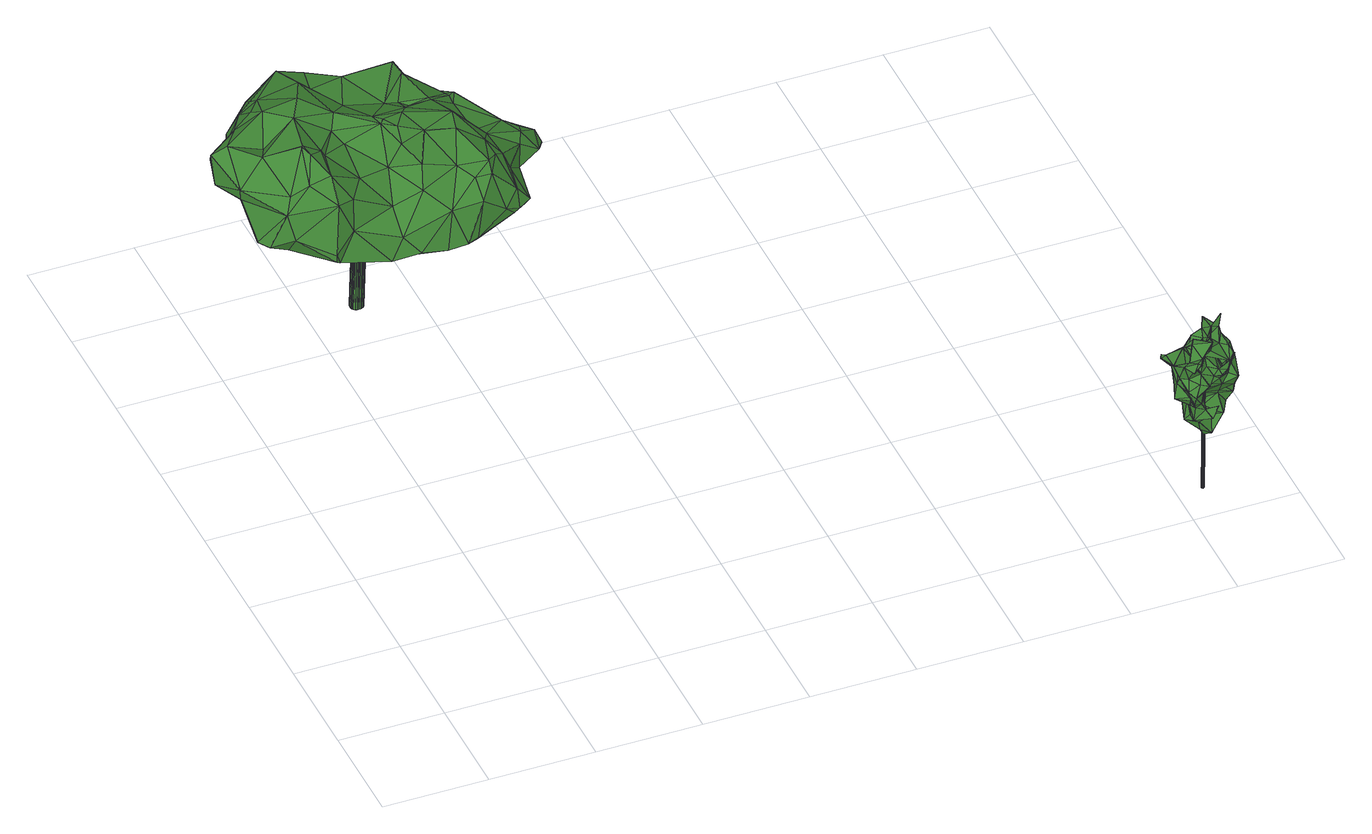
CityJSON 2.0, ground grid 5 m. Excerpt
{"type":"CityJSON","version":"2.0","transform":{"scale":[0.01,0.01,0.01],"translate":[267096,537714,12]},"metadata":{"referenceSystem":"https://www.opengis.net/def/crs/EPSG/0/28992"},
"CityObjects":{
"tree1":{"type":"SolitaryVegetationObject","attributes":{"gtid":379,"crown_width_m":12.02,"crown_median_z":20.58,"crown_r50_m":0.353,"crown_porosity":0.894,"trunk_H_m":7.42,"trunk_DBH_m":0.627,"trunk_radius_m":0.313,"trunk_base_height_m":13.16,"original_gtid":"380"},"geometry":[{"type":"Solid","lod":"3","boundaries":[[[[0,1,2]],[[3,4,5]],[[6,7,8]],[[9,10,11]],[[12,13,14]],[[15,16,17]],[[10,18,19]],[[20,21,22]],[[23,22,21]],[[24,25,26]],[[27,3,28]],[[29,30,31]],[[32,33,34]],[[30,35,36]],[[37,38,39]],[[39,38,40]],[[41,42,43]],[[44,45,46]],[[31,47,48]],[[49,50,18]],[[51,52,53]],[[37,6,38]],[[54,38,6]],[[55,36,35]],[[56,57,58]],[[12,59,60]],[[12,60,61]],[[62,63,64]],[[65,66,67]],[[58,66,65]],[[43,42,68]],[[68,42,69]],[[26,70,71]],[[43,72,41]],[[55,73,46]],[[74,73,55]],[[75,76,27]],[[2,1,51]],[[77,78,32]],[[79,32,78]],[[80,81,82]],[[53,83,2]],[[2,83,0]],[[13,84,85]],[[55,86,74]],[[87,74,86]],[[44,73,74]],[[44,88,89]],[[15,89,88]],[[75,90,49]],[[49,76,75]],[[32,34,91]],[[92,22,93]],[[17,94,15]],[[46,31,55]],[[11,95,96]],[[97,34,98]],[[99,54,6]],[[100,8,101]],[[17,102,94]],[[17,103,102]],[[104,105,106]],[[49,90,107]],[[94,95,108]],[[10,108,95]],[[19,108,10]],[[19,109,108]],[[84,110,111]],[[58,57,66]],[[18,109,19]],[[0,112,1]],[[46,73,44]],[[56,58,113]],[[114,61,60]],[[11,10,95]],[[115,41,72]],[[115,72,40]],[[1,116,51]],[[45,47,46]],[[31,36,55]],[[30,36,31]],[[2,51,53]],[[117,114,70]],[[61,114,117]],[[72,39,40]],[[118,61,117]],[[119,120,121]],[[122,120,119]],[[123,124,125]],[[105,126,106]],[[105,59,126]],[[127,112,53]],[[128,129,54]],[[130,131,132]],[[90,27,28]],[[133,115,134]],[[103,17,16]],[[135,136,128]],[[14,126,12]],[[137,126,14]],[[130,5,4]],[[134,138,133]],[[133,138,139]],[[35,30,140]],[[29,140,30]],[[65,113,58]],[[22,23,141]],[[117,142,118]],[[143,144,145]],[[100,54,99]],[[74,88,44]],[[146,113,125]],[[71,114,60]],[[147,81,80]],[[135,128,148]],[[149,150,151]],[[129,128,136]],[[129,136,152]],[[99,8,100]],[[153,154,155]],[[156,157,78]],[[72,68,39]],[[43,68,72]],[[48,47,45]],[[158,159,66]],[[158,57,137]],[[113,146,56]],[[149,151,160]],[[113,32,123]],[[161,162,16]],[[18,163,109]],[[31,48,29]],[[46,47,31]],[[29,163,18]],[[164,156,165]],[[8,99,6]],[[166,167,168]],[[169,89,15]],[[104,146,170]],[[171,6,37]],[[171,141,6]],[[172,173,9]],[[65,144,174]],[[98,154,97]],[[98,92,154]],[[175,152,136]],[[162,103,16]],[[90,75,27]],[[101,148,100]],[[176,148,101]],[[35,86,55]],[[101,8,177]],[[147,178,81]],[[88,74,179]],[[176,96,148]],[[77,180,174]],[[32,180,77]],[[44,89,45]],[[124,97,125]],[[37,39,68]],[[26,181,70]],[[11,96,176]],[[11,176,9]],[[9,176,101]],[[152,115,129]],[[109,94,108]],[[83,53,112]],[[161,179,182]],[[59,12,126]],[[140,183,86]],[[70,114,71]],[[41,142,117]],[[118,142,139]],[[139,142,133]],[[112,127,184]],[[152,175,134]],[[123,91,124]],[[105,185,24]],[[95,94,102]],[[95,102,96]],[[186,147,159]],[[56,126,137]],[[185,104,170]],[[131,21,187]],[[185,105,104]],[[26,71,24]],[[83,112,0]],[[56,104,106]],[[126,56,106]],[[133,142,41]],[[133,41,115]],[[71,60,24]],[[105,60,59]],[[105,24,60]],[[38,129,40]],[[54,129,38]],[[100,148,128]],[[54,100,128]],[[109,163,169]],[[3,5,28]],[[4,131,130]],[[188,189,25]],[[190,141,23]],[[190,23,131]],[[56,146,104]],[[189,191,192]],[[167,192,191]],[[115,152,134]],[[77,174,144]],[[144,164,77]],[[4,193,131]],[[190,131,193]],[[144,194,145]],[[195,196,103]],[[5,130,197]],[[132,197,130]],[[198,199,145]],[[186,178,147]],[[12,200,13]],[[66,159,67]],[[170,154,201]],[[149,186,150]],[[111,151,150]],[[197,107,90]],[[202,203,204]],[[138,205,139]],[[88,179,161]],[[206,18,173]],[[206,173,172]],[[62,64,203]],[[62,203,202]],[[20,156,164]],[[183,198,86]],[[86,198,87]],[[148,195,135]],[[198,183,199]],[[207,82,87]],[[13,208,84]],[[187,21,20]],[[209,141,210]],[[116,1,211]],[[148,96,196]],[[65,32,113]],[[92,93,212]],[[192,70,181]],[[40,129,115]],[[121,160,111]],[[48,163,29]],[[48,45,163]],[[204,187,164]],[[204,131,187]],[[90,28,197]],[[184,127,155]],[[134,208,138]],[[206,213,18]],[[18,213,76]],[[52,51,214]],[[167,70,192]],[[49,18,76]],[[64,63,107]],[[158,150,159]],[[186,159,150]],[[86,35,140]],[[111,160,151]],[[27,4,3]],[[23,21,131]],[[197,28,5]],[[156,215,157]],[[53,52,127]],[[161,182,186]],[[186,182,178]],[[208,216,84]],[[20,22,156]],[[217,191,52]],[[208,205,138]],[[149,161,186]],[[169,163,89]],[[143,199,183]],[[98,34,92]],[[195,103,162]],[[61,200,12]],[[161,149,120]],[[218,215,219]],[[164,202,204]],[[141,190,6]],[[15,88,16]],[[146,125,170]],[[85,150,158]],[[85,158,137]],[[220,221,52]],[[221,37,68]],[[13,205,208]],[[222,217,221]],[[222,221,68]],[[123,125,113]],[[123,32,91]],[[164,144,202]],[[153,201,154]],[[116,210,141]],[[87,198,207]],[[22,219,156]],[[117,166,41]],[[42,166,69]],[[118,200,61]],[[13,200,118]],[[145,199,143]],[[218,33,79]],[[132,203,64]],[[204,203,132]],[[171,116,141]],[[182,223,81]],[[14,85,137]],[[52,191,224]],[[52,224,127]],[[79,157,218]],[[218,157,215]],[[174,180,65]],[[32,65,180]],[[80,82,207]],[[8,7,177]],[[193,177,7]],[[144,62,202]],[[166,70,167]],[[77,164,165]],[[160,120,149]],[[85,111,150]],[[84,111,85]],[[56,137,57]],[[191,222,69]],[[148,196,195]],[[195,119,135]],[[103,196,102]],[[102,196,96]],[[225,172,177]],[[177,172,101]],[[9,101,172]],[[45,89,163]],[[85,14,13]],[[154,226,155]],[[184,155,226]],[[191,217,222]],[[94,109,169]],[[94,169,15]],[[16,88,161]],[[93,22,141]],[[225,227,4]],[[156,219,215]],[[139,205,118]],[[134,216,208]],[[24,185,25]],[[153,25,185]],[[155,25,153]],[[188,25,155]],[[172,213,206]],[[172,225,213]],[[76,213,27]],[[27,213,4]],[[225,4,213]],[[65,228,144]],[[229,87,223]],[[87,82,223]],[[66,57,158]],[[52,214,220]],[[141,209,93]],[[184,212,112]],[[188,155,189]],[[64,107,197]],[[183,230,231]],[[170,201,185]],[[153,185,201]],[[134,175,216]],[[13,118,205]],[[187,20,164]],[[92,34,33]],[[191,69,167]],[[168,167,69]],[[121,120,160]],[[161,120,162]],[[91,34,124]],[[107,63,183]],[[62,183,63]],[[190,7,6]],[[193,7,190]],[[68,69,222]],[[193,4,227]],[[62,144,143]],[[70,166,117]],[[166,168,69]],[[42,41,166]],[[207,67,80]],[[209,211,93]],[[189,224,191]],[[155,224,189]],[[116,211,209]],[[165,156,78]],[[165,78,77]],[[79,33,32]],[[154,170,97]],[[170,125,97]],[[80,159,147]],[[79,78,157]],[[155,127,224]],[[97,124,34]],[[140,230,183]],[[122,162,120]],[[80,67,159]],[[183,62,143]],[[132,131,204]],[[194,228,207]],[[50,107,183]],[[144,228,194]],[[197,132,64]],[[25,181,26]],[[192,181,189]],[[25,189,181]],[[92,226,154]],[[212,226,92]],[[184,226,212]],[[92,33,22]],[[175,110,216]],[[216,110,84]],[[218,219,33]],[[33,219,22]],[[49,107,50]],[[119,121,232]],[[122,119,195]],[[122,195,162]],[[9,173,10]],[[18,10,173]],[[121,111,232]],[[110,175,232]],[[110,232,111]],[[136,135,232]],[[119,232,135]],[[136,232,175]],[[52,221,217]],[[171,221,220]],[[37,221,171]],[[209,210,116]],[[177,227,225]],[[193,227,177]],[[112,211,1]],[[207,198,194]],[[67,207,228]],[[67,228,65]],[[182,81,178]],[[194,198,145]],[[182,229,223]],[[29,230,140]],[[231,230,29]],[[179,229,182]],[[50,183,231]],[[171,214,116]],[[171,220,214]],[[74,229,179]],[[229,74,87]],[[18,231,29]],[[50,231,18]],[[212,93,211]],[[212,211,112]],[[223,82,81]],[[116,214,51]],[[233,234,235]],[[233,235,236]],[[236,235,237]],[[236,237,238]],[[235,234,239]],[[235,239,237]],[[237,239,240]],[[237,240,238]],[[239,234,241]],[[239,241,240]],[[240,241,242]],[[240,242,238]],[[241,234,243]],[[241,243,242]],[[242,243,244]],[[242,244,238]],[[243,234,245]],[[243,245,244]],[[244,245,246]],[[244,246,238]],[[245,234,247]],[[245,247,246]],[[246,247,248]],[[246,248,238]],[[247,234,249]],[[247,249,248]],[[248,249,250]],[[248,250,238]],[[249,234,251]],[[249,251,250]],[[250,251,252]],[[250,252,238]],[[251,234,253]],[[251,253,252]],[[252,253,254]],[[252,254,238]],[[253,234,255]],[[253,255,254]],[[254,255,256]],[[254,256,238]],[[255,234,257]],[[255,257,256]],[[256,257,258]],[[256,258,238]],[[257,234,259]],[[257,259,258]],[[258,259,260]],[[258,260,238]],[[259,234,261]],[[259,261,260]],[[260,261,262]],[[260,262,238]],[[261,234,263]],[[261,263,262]],[[262,263,264]],[[262,264,238]],[[263,234,265]],[[263,265,264]],[[264,265,266]],[[264,266,238]],[[265,234,267]],[[265,267,266]],[[266,267,268]],[[266,268,238]],[[267,234,269]],[[267,269,268]],[[268,269,270]],[[268,270,238]],[[269,234,271]],[[269,271,270]],[[270,271,272]],[[270,272,238]],[[271,234,273]],[[271,273,272]],[[272,273,274]],[[272,274,238]],[[273,234,275]],[[273,275,274]],[[274,275,276]],[[274,276,238]],[[275,234,277]],[[275,277,276]],[[276,277,278]],[[276,278,238]],[[277,234,279]],[[277,279,278]],[[278,279,280]],[[278,280,238]],[[279,234,281]],[[279,281,280]],[[280,281,282]],[[280,282,238]],[[281,234,233]],[[281,233,282]],[[282,233,236]],[[282,236,238]]]]}]},
"tree2":{"type":"SolitaryVegetationObject","attributes":{"gtid":452,"crown_width_m":3,"crown_median_z":19.44,"crown_r50_m":0.256,"crown_porosity":0.931,"trunk_H_m":6.44,"trunk_DBH_m":0.123,"trunk_radius_m":0.0617,"trunk_base_height_m":13,"original_gtid":"454"},"geometry":[{"type":"Solid","lod":"3","boundaries":[[[[283,284,285]],[[286,284,283]],[[287,288,289]],[[283,290,291]],[[292,293,294]],[[295,296,297]],[[298,299,300]],[[301,302,303]],[[304,302,301]],[[305,306,307]],[[308,309,310]],[[311,312,313]],[[311,313,314]],[[315,316,317]],[[315,317,318]],[[319,320,321]],[[322,323,324]],[[325,326,327]],[[328,327,326]],[[329,330,331]],[[325,330,329]],[[300,332,333]],[[334,335,336]],[[325,329,337]],[[338,339,340]],[[319,341,342]],[[343,344,345]],[[346,315,347]],[[337,348,326]],[[337,326,325]],[[349,350,351]],[[352,353,354]],[[318,317,285]],[[318,285,355]],[[356,357,314]],[[358,359,360]],[[361,362,300]],[[300,333,361]],[[363,309,308]],[[364,365,366]],[[347,367,368]],[[293,369,294]],[[370,371,372]],[[373,372,374]],[[322,374,375]],[[368,376,315]],[[357,377,378]],[[327,379,330]],[[380,365,364]],[[380,364,381]],[[327,330,325]],[[382,285,317]],[[292,294,284]],[[286,292,284]],[[383,384,385]],[[386,374,371]],[[349,387,350]],[[388,377,389]],[[390,389,377]],[[348,391,392]],[[393,394,395]],[[396,397,398]],[[351,350,399]],[[400,371,370]],[[377,310,390]],[[391,401,392]],[[370,372,402]],[[368,367,403]],[[361,305,384]],[[404,405,406]],[[407,405,404]],[[408,344,343]],[[409,410,393]],[[411,405,407]],[[352,354,412]],[[334,336,413]],[[348,358,391]],[[348,392,326]],[[317,306,414]],[[317,414,382]],[[388,415,377]],[[402,372,367]],[[396,363,357]],[[356,396,357]],[[300,362,298]],[[358,360,416]],[[412,391,417]],[[412,417,352]],[[319,321,418]],[[419,415,379]],[[327,419,379]],[[379,415,388]],[[333,420,421]],[[310,420,333]],[[410,394,393]],[[414,422,382]],[[309,382,422]],[[423,368,409]],[[333,390,310]],[[424,425,287]],[[424,287,334]],[[297,339,426]],[[389,390,332]],[[407,427,411]],[[428,324,429]],[[374,372,371]],[[355,294,369]],[[284,294,355]],[[308,357,363]],[[411,430,431]],[[329,432,303]],[[341,433,434]],[[435,360,436]],[[324,341,319]],[[333,332,390]],[[426,370,297]],[[402,297,370]],[[402,295,297]],[[408,437,344]],[[357,308,438]],[[439,426,339]],[[400,440,386]],[[441,365,407]],[[404,441,407]],[[442,315,376]],[[361,421,414]],[[333,421,361]],[[441,443,365]],[[366,365,443]],[[386,371,400]],[[408,343,444]],[[364,441,404]],[[402,418,295]],[[413,406,431]],[[355,285,284]],[[412,354,312]],[[421,445,414]],[[422,414,445]],[[339,297,437]],[[430,345,425]],[[316,442,446]],[[286,440,292]],[[292,440,400]],[[292,400,293]],[[309,447,448]],[[382,448,285]],[[310,377,438]],[[310,438,308]],[[413,431,334]],[[412,311,449]],[[381,364,362]],[[306,317,316]],[[306,316,446]],[[373,428,372]],[[428,367,372]],[[428,450,367]],[[451,290,452]],[[436,350,435]],[[439,453,367]],[[446,307,306]],[[293,400,454]],[[370,454,400]],[[320,319,429]],[[418,320,429]],[[455,345,430]],[[452,456,451]],[[418,429,324]],[[452,398,456]],[[363,398,452]],[[426,454,370]],[[457,445,421]],[[452,290,283]],[[299,298,332]],[[458,350,387]],[[435,350,458]],[[300,299,332]],[[332,298,459]],[[327,328,419]],[[314,312,356]],[[460,391,358]],[[314,313,312]],[[330,379,331]],[[395,394,461]],[[283,448,447]],[[345,462,343]],[[364,435,463]],[[337,329,464]],[[443,441,465]],[[283,291,286]],[[440,286,291]],[[466,413,352]],[[459,389,332]],[[328,326,392]],[[367,453,338]],[[312,354,397]],[[312,397,396]],[[467,323,468]],[[342,425,345]],[[391,412,449]],[[363,447,309]],[[319,418,324]],[[396,356,312]],[[464,329,469]],[[464,469,387]],[[470,345,455]],[[295,418,321]],[[375,456,323]],[[322,375,323]],[[471,456,398]],[[472,473,383]],[[469,329,474]],[[364,360,435]],[[340,339,437]],[[340,437,408]],[[475,395,461]],[[475,461,365]],[[365,461,407]],[[409,393,380]],[[476,380,381]],[[476,409,380]],[[476,381,362]],[[355,369,454]],[[293,454,369]],[[391,449,401]],[[380,475,365]],[[424,430,425]],[[424,431,430]],[[395,475,393]],[[380,393,475]],[[407,461,427]],[[477,342,478]],[[441,364,366]],[[441,366,436]],[[414,306,305]],[[414,305,361]],[[458,479,435]],[[352,417,460]],[[321,296,295]],[[411,480,430]],[[455,430,480]],[[431,405,411]],[[480,427,481]],[[427,461,481]],[[379,388,482]],[[379,482,331]],[[446,442,307]],[[364,404,360]],[[441,360,465]],[[360,406,416]],[[346,483,315]],[[382,309,448]],[[307,385,305]],[[312,311,412]],[[419,401,449]],[[328,401,419]],[[362,463,298]],[[328,392,401]],[[336,467,353]],[[362,364,463]],[[478,484,320]],[[314,378,311]],[[396,398,363]],[[426,485,318]],[[413,353,352]],[[336,353,413]],[[413,416,406]],[[466,416,413]],[[323,433,324]],[[458,303,459]],[[477,410,450]],[[423,486,473]],[[383,473,486]],[[342,287,425]],[[357,378,314]],[[451,456,375]],[[449,378,419]],[[297,296,320]],[[437,297,320]],[[411,427,480]],[[321,320,296]],[[424,334,431]],[[309,457,310]],[[458,387,469]],[[458,469,474]],[[452,487,447]],[[283,447,487]],[[283,487,452]],[[403,410,409]],[[387,488,464]],[[465,488,387]],[[359,465,360]],[[348,464,488]],[[348,488,359]],[[298,463,459]],[[435,479,463]],[[357,438,377]],[[462,470,444]],[[444,343,462]],[[470,462,345]],[[383,385,472]],[[472,385,307]],[[305,385,384]],[[348,337,464]],[[465,359,488]],[[347,489,346]],[[490,346,489]],[[491,347,492]],[[474,303,458]],[[329,331,432]],[[315,442,316]],[[433,467,336]],[[439,367,485]],[[472,307,442]],[[477,429,342]],[[467,433,323]],[[329,303,474]],[[456,468,323]],[[459,479,458]],[[463,479,459]],[[320,484,437]],[[408,444,470]],[[431,406,405]],[[344,484,345]],[[481,410,455]],[[342,345,484]],[[342,484,478]],[[437,484,344]],[[426,439,485]],[[359,358,348]],[[367,315,485]],[[347,315,367]],[[303,302,459]],[[349,351,443]],[[318,485,315]],[[461,394,481]],[[373,322,428]],[[450,429,477]],[[428,429,450]],[[336,335,433]],[[287,335,334]],[[289,335,287]],[[361,384,362]],[[410,367,450]],[[403,367,410]],[[449,311,378]],[[478,470,410]],[[340,470,478]],[[366,443,351]],[[436,360,441]],[[477,478,410]],[[408,470,340]],[[373,374,322]],[[387,493,465]],[[489,347,494]],[[489,494,495]],[[482,388,389]],[[420,310,457]],[[353,397,354]],[[353,467,397]],[[467,471,397]],[[398,397,471]],[[301,303,432]],[[301,432,331]],[[489,496,490]],[[347,495,494]],[[491,495,347]],[[456,471,468]],[[467,468,471]],[[309,422,457]],[[421,420,457]],[[285,448,283]],[[368,403,409]],[[483,347,368]],[[483,368,315]],[[352,460,466]],[[460,417,391]],[[455,410,470]],[[452,447,363]],[[419,378,415]],[[415,378,377]],[[406,360,404]],[[440,291,386]],[[375,374,386]],[[451,386,291]],[[451,375,386]],[[436,366,350]],[[351,399,366]],[[350,366,399]],[[358,416,460]],[[460,416,466]],[[341,324,433]],[[335,289,434]],[[335,434,433]],[[341,434,288]],[[288,434,289]],[[476,362,384]],[[367,338,402]],[[324,428,322]],[[478,320,338]],[[340,478,338]],[[402,338,418]],[[320,418,338]],[[453,439,339]],[[338,453,339]],[[342,429,319]],[[455,480,481]],[[342,497,287]],[[355,498,318]],[[454,498,355]],[[454,426,498]],[[426,318,498]],[[341,288,497]],[[341,497,342]],[[457,422,445]],[[288,287,497]],[[476,486,409]],[[409,486,423]],[[331,304,301]],[[482,304,331]],[[489,495,496]],[[346,490,483]],[[347,483,490]],[[383,486,384]],[[384,486,476]],[[482,389,304]],[[291,290,451]],[[473,376,423]],[[473,472,376]],[[442,376,472]],[[423,376,368]],[[490,491,492]],[[490,499,491]],[[490,496,499]],[[490,492,347]],[[496,495,499]],[[499,495,491]],[[349,493,387]],[[443,493,349]],[[443,465,493]],[[481,394,410]],[[459,302,389]],[[304,389,302]],[[500,501,502]],[[500,502,503]],[[503,502,504]],[[503,504,505]],[[502,501,506]],[[502,506,504]],[[504,506,507]],[[504,507,505]],[[506,501,508]],[[506,508,507]],[[507,508,509]],[[507,509,505]],[[508,501,510]],[[508,510,509]],[[509,510,511]],[[509,511,505]],[[510,501,512]],[[510,512,511]],[[511,512,513]],[[511,513,505]],[[512,501,514]],[[512,514,513]],[[513,514,515]],[[513,515,505]],[[514,501,516]],[[514,516,515]],[[515,516,517]],[[515,517,505]],[[516,501,518]],[[516,518,517]],[[517,518,519]],[[517,519,505]],[[518,501,520]],[[518,520,519]],[[519,520,521]],[[519,521,505]],[[520,501,522]],[[520,522,521]],[[521,522,523]],[[521,523,505]],[[522,501,524]],[[522,524,523]],[[523,524,525]],[[523,525,505]],[[524,501,526]],[[524,526,525]],[[525,526,527]],[[525,527,505]],[[526,501,528]],[[526,528,527]],[[527,528,529]],[[527,529,505]],[[528,501,530]],[[528,530,529]],[[529,530,531]],[[529,531,505]],[[530,501,532]],[[530,532,531]],[[531,532,533]],[[531,533,505]],[[532,501,534]],[[532,534,533]],[[533,534,535]],[[533,535,505]],[[534,501,536]],[[534,536,535]],[[535,536,537]],[[535,537,505]],[[536,501,538]],[[536,538,537]],[[537,538,539]],[[537,539,505]],[[538,501,540]],[[538,540,539]],[[539,540,541]],[[539,541,505]],[[540,501,542]],[[540,542,541]],[[541,542,543]],[[541,543,505]],[[542,501,544]],[[542,544,543]],[[543,544,545]],[[543,545,505]],[[544,501,546]],[[544,546,545]],[[545,546,547]],[[545,547,505]],[[546,501,548]],[[546,548,547]],[[547,548,549]],[[547,549,505]],[[548,501,500]],[[548,500,549]],[[549,500,503]],[[549,503,505]]]]}]}
},
"vertices":[
[450,2818,468],[455,2759,490],[400,2826,479],[981,2697,534],[930,2650,584],[975,2726,542],[626,2442,720],[765,2462,767],[770,2315,689],[1121,2328,669],[1296,2339,751],[1099,2267,726],[330,2852,1227],[428,2735,1245],[490,2845,1256],[1308,2502,955],[1247,2553,1013],[1262,2468,990],[1300,2546,693],[1357,2362,770],[766,2788,886],[767,2732,810],[590,2872,848],[733,2703,817],[187,2923,1041],[277,2988,978],[130,2852,998],[1065,2707,584],[1059,2725,580],[1374,2711,719],[1429,2890,732],[1540,2823,770],[687,3210,907],[570,3071,852],[576,3189,833],[1429,2892,736],[1527,2853,784],[453,2401,723],[463,2294,759],[444,2281,777],[444,2281,813],[257,2395,1006],[157,2485,826],[192,2429,826],[1466,2684,898],[1538,2645,804],[1556,2741,837],[1575,2704,789],[1574,2704,786],[1157,2716,651],[1197,2734,666],[429,2713,534],[359,2719,634],[386,2833,491],[701,2284,703],[1527,2853,788],[535,3192,1137],[625,3030,1128],[662,3185,1095],[304,2919,1179],[212,2885,1132],[119,2741,1179],[1131,3008,777],[1157,2909,813],[986,2914,724],[891,3140,991],[796,3079,1112],[1037,3086,1115],[282,2439,779],[194,2550,817],[54,2716,1004],[81,2841,1046],[283,2361,885],[1482,2727,886],[1415,2772,909],[1112,2708,615],[1118,2701,635],[909,3090,861],[861,3079,941],[679,3177,937],[1057,3037,1081],[1106,2849,1071],[1218,2931,998],[454,2879,474],[586,2692,1157],[625,2766,1193],[1352,2862,848],[1258,2934,992],[1294,2647,962],[1438,2625,878],[1111,2737,610],[596,3221,811],[544,3005,791],[531,2863,773],[1315,2353,867],[1247,2311,807],[1127,2281,905],[536,3222,842],[545,3079,858],[711,2289,699],[831,2256,731],[950,2253,710],[1197,2352,987],[1208,2410,1016],[377,3152,1043],[306,3055,1065],[362,3074,1107],[1155,2747,645],[1320,2338,769],[1380,2364,785],[629,2652,1104],[795,2639,1174],[464,2892,500],[659,3298,961],[45,2748,1145],[476,2335,1040],[453,2664,585],[106,2559,1073],[222,2591,1196],[908,2445,1059],[971,2573,1134],[843,2516,1136],[971,2571,1130],[601,3251,816],[582,3252,804],[541,3241,854],[378,3026,1148],[331,2905,645],[753,2286,818],[545,2334,882],[965,2817,603],[829,2707,744],[957,2874,649],[372,2422,1119],[470,2416,1148],[882,2370,976],[753,2400,906],[553,2985,1220],[411,2502,1219],[385,2539,1244],[1393,2894,723],[610,2625,749],[284,2426,1080],[1149,3028,774],[1033,3091,836],[1150,3079,811],[527,3217,962],[969,2863,1073],[983,2288,892],[915,2692,1162],[784,2710,1166],[817,2663,1175],[561,2379,1017],[336,3100,880],[372,3121,859],[324,2940,770],[808,2918,949],[824,3052,1021],[721,2887,1116],[907,2872,1081],[857,2605,1166],[1134,2653,1130],[1119,2567,1105],[1432,2611,758],[931,2941,784],[830,2934,951],[117,2580,1006],[184,2748,982],[230,2607,995],[1354,2526,845],[330,3161,879],[446,2619,673],[1075,2394,694],[1210,2462,797],[919,3100,870],[632,2481,1038],[1044,2248,722],[894,2451,709],[1011,2842,1059],[1257,2702,952],[879,3124,970],[157,2830,979],[1106,2818,1082],[1246,2908,784],[352,2939,670],[240,3043,987],[955,2745,1136],[934,2939,788],[341,2945,974],[338,2785,900],[692,2596,750],[279,2697,841],[186,2778,968],[858,2565,694],[1124,3065,904],[1065,2433,1013],[1119,2357,984],[996,2805,587],[1189,3008,896],[1164,3055,807],[278,2716,1131],[336,3130,874],[1001,2945,772],[983,2916,724],[955,2914,727],[389,2541,1245],[1105,2552,765],[1128,3043,970],[486,2563,1173],[440,2786,737],[445,2652,667],[437,2827,590],[454,2917,655],[1077,2577,736],[449,2664,585],[745,2910,1080],[505,2572,1136],[372,2681,695],[567,3028,993],[562,2912,955],[430,2649,638],[415,2618,686],[349,2616,775],[1225,2904,1004],[334,2889,720],[957,2499,698],[414,2975,791],[888,2566,677],[1045,3063,999],[1231,2872,983],[1333,2852,752],[1244,2741,710],[782,2521,1023],[756,2744,115],[725,2745,116],[755,2752,115],[771,2727,857],[770,2735,858],[740,2727,858],[753,2760,116],[767,2742,858],[748,2767,116],[762,2749,858],[741,2772,116],[756,2754,858],[734,2775,116],[748,2757,859],[726,2776,117],[740,2759,859],[718,2776,117],[732,2758,859],[710,2772,117],[724,2755,859],[703,2768,117],[718,2750,859],[698,2761,117],[713,2744,859],[695,2754,117],[710,2736,859],[694,2746,117],[708,2728,859],[695,2738,116],[709,2720,858],[698,2730,116],[712,2712,858],[702,2723,116],[717,2706,858],[709,2718,116],[723,2701,858],[716,2715,115],[731,2697,857],[724,2714,115],[739,2696,857],[732,2715,115],[747,2697,857],[740,2718,115],[755,2700,857],[747,2722,115],[761,2705,857],[752,2729,115],[766,2711,857],[755,2736,115],[770,2719,857],
[3722,335,835],[3732,277,900],[3750,296,843],[3695,364,898],[3458,268,807],[3468,283,817],[3468,284,816],[3671,306,828],[3679,335,854],[3699,278,905],[3739,271,967],[3741,271,967],[3578,186,938],[3577,184,938],[3650,142,930],[3705,201,609],[3732,199,619],[3760,165,654],[3709,164,508],[3710,165,509],[3708,165,510],[3709,166,509],[3739,159,792],[3763,171,816],[3753,142,840],[3711,322,627],[3757,306,741],[3754,223,635],[3618,243,581],[3643,275,656],[3704,216,584],[3706,292,616],[3737,160,792],[3761,172,816],[3760,228,820],[3725,248,826],[3552,245,852],[3574,188,909],[3576,185,938],[3593,289,787],[3564,297,793],[3571,264,846],[3628,199,391],[3605,205,439],[3654,240,437],[3611,235,457],[3645,140,434],[3662,209,417],[3683,177,445],[3768,198,585],[3762,166,654],[3513,272,744],[3495,285,794],[3512,274,744],[3606,175,439],[3628,171,874],[3651,142,929],[3597,124,868],[3491,285,804],[3490,198,808],[3541,85,832],[3561,89,877],[3514,136,838],[3752,220,750],[3695,245,797],[3542,203,493],[3621,66,575],[3658,115,573],[3656,88,617],[3547,286,643],[3560,260,693],[3569,299,668],[3732,275,900],[3680,302,646],[3709,321,626],[3555,201,595],[3560,180,532],[3555,170,594],[3766,129,720],[3696,147,684],[3698,354,705],[3604,176,658],[3578,90,650],[3599,95,613],[3636,201,818],[3684,158,762],[3741,269,967],[3668,217,891],[3681,276,853],[3646,228,855],[3622,260,780],[3671,304,830],[3634,349,821],[3704,103,794],[3720,281,548],[3718,280,549],[3677,234,458],[3601,113,714],[3630,155,701],[3779,264,811],[3692,98,775],[3728,158,729],[3705,102,793],[3678,334,860],[3604,126,534],[3732,256,488],[3745,227,522],[3769,200,585],[3568,302,550],[3581,241,471],[3603,60,764],[3602,59,763],[3603,58,763],[3667,331,683],[3630,276,714],[3649,301,731],[3657,89,617],[3698,277,905],[3592,244,513],[3631,202,882],[3639,186,770],[3546,139,641],[3542,141,661],[3486,173,647],[3543,81,659],[3568,70,880],[3649,127,756],[3594,141,773],[3523,111,713],[3588,275,598],[3509,239,668],[3780,200,767],[3730,257,488],[3534,199,617],[3587,274,598],[3575,190,909],[3676,235,459],[3744,217,685],[3766,190,717],[3764,233,767],[3681,112,763],[3525,245,777],[3490,198,806],[3670,216,891],[3539,63,710],[3571,262,845],[3554,244,851],[3508,170,753],[3504,188,716],[3682,177,447],[3529,305,791],[3490,286,804],[3603,178,580],[3585,125,575],[3596,124,870],[3708,292,617],[3653,173,861],[3693,364,898],[3558,110,620],[3752,143,841],[3597,94,613],[3543,86,832],[3754,220,749],[3754,143,842],[3721,307,745],[3735,268,802],[3614,299,543],[3593,233,788],[3634,351,821],[3676,315,769],[3645,170,858],[3699,276,905],[3539,147,756],[3633,331,780],[3736,246,709],[3609,184,553],[3704,215,584],[3587,245,597],[3541,62,710],[3542,87,831],[3620,205,617],[3589,155,500],[3555,120,544],[3542,227,660],[3565,291,762],[3612,320,762],[3591,155,501],[3553,101,838],[3613,320,760],[3705,101,794],[3691,99,777],[3668,206,481],[3585,85,714],[3677,127,738],[3555,212,765],[3550,160,835],[3603,208,580],[3524,111,715],[3580,112,738],[3670,206,481],[3711,178,732],[3549,159,836],[3649,199,851],[3681,111,761],[3685,307,773],[3563,150,520],[3720,305,745],[3734,246,709],[3631,275,714],[3659,215,693],[3619,67,575],[3684,305,773],[3651,300,732],[3711,285,678],[3460,267,807],[3682,275,853],[3687,265,668],[3631,195,100],[3625,195,100],[3631,197,100],[3645,213,744],[3645,215,744],[3639,213,744],[3630,198,100],[3644,216,744],[3629,199,100],[3643,217,744],[3628,201,100],[3642,218,744],[3626,201,100],[3640,219,744],[3625,201,100],[3639,219,744],[3623,201,100],[3637,219,744],[3622,200,100],[3636,218,744],[3621,199,100],[3634,217,744],[3620,198,100],[3634,216,744],[3619,196,100],[3633,214,744],[3619,195,100],[3633,213,744],[3619,193,100],[3633,211,744],[3620,192,100],[3634,210,744],[3621,191,100],[3635,208,744],[3622,190,100],[3636,207,744],[3624,189,100],[3637,207,744],[3625,189,100],[3639,207,744],[3627,189,100],[3641,207,744],[3628,190,100],[3642,208,744],[3630,191,100],[3643,209,744],[3630,192,100],[3644,210,744],[3631,194,100],[3645,211,744]
]}
